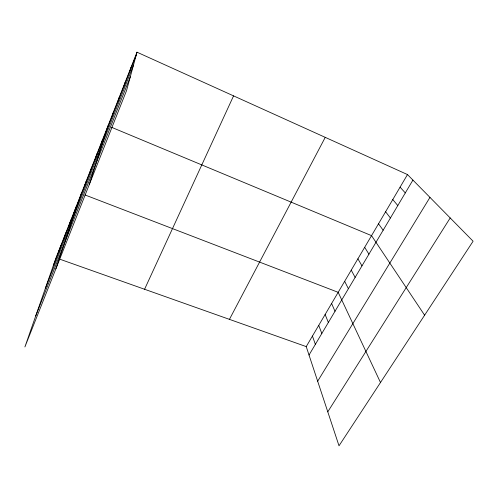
<?xml version="1.0" encoding="UTF-8"?>
<svg xmlns="http://www.w3.org/2000/svg" width="498" height="498" viewBox="0 0 498 498"><rect width="100%" height="100%" fill="white"/><g stroke="black" fill="none" stroke-linecap="round" stroke-linejoin="round"><path stroke-width="0.75" d="M137.006 52.19L126.529 90.63L24.9 346.938L56.013 257.852L137.006 52.19L407.489 174.568L473.1 241.219L339.007 445.81L306.233 346.602L407.489 174.568M130.022 70.872L131.005 67.429M123.983 86.198L125.11 82.407M118.045 101.256L119.308 97.122M112.218 116.053L113.612 111.596M89.273 184.59L108.004 125.826M100.851 144.893L102.495 139.82M95.317 158.949L97.073 153.583M89.87 172.769L91.744 167.123M84.517 186.358L86.496 180.444M55.876 268.82L81.336 193.548M73.909 213.269L76.107 206.832M68.668 226.584L70.959 219.898M63.507 239.681L65.898 232.753M58.428 252.567L60.918 245.402M53.435 265.241L136.166 55.272M45.349 288.386L133.501 65.045M35.75 315.869L130.271 76.897M144.576 289.263L233.562 95.877M229.441 319.361L325.238 137.355M309.021 355.03L412.923 180.089M317.668 381.219L429.961 197.395M327.784 411.827L450.198 217.956M59.636 259.134L306.233 346.602M84.903 194.917L338.179 292.32L380.497 382.514M111.521 127.289L371.539 235.641L424.613 315.197M400.081 187.161L405.304 192.919M392.779 199.561L397.796 205.556M385.595 211.768L390.413 217.987M378.517 223.795L383.143 230.232M364.673 247.313L368.925 254.167M357.906 258.811L361.978 265.864M351.233 270.146L355.136 277.386M344.66 281.314L348.395 288.74M331.606 303.494L335.005 311.275M325.119 314.506L328.363 322.461M318.732 325.362L321.82 333.479M312.439 336.057L315.371 344.336"/></g></svg>
